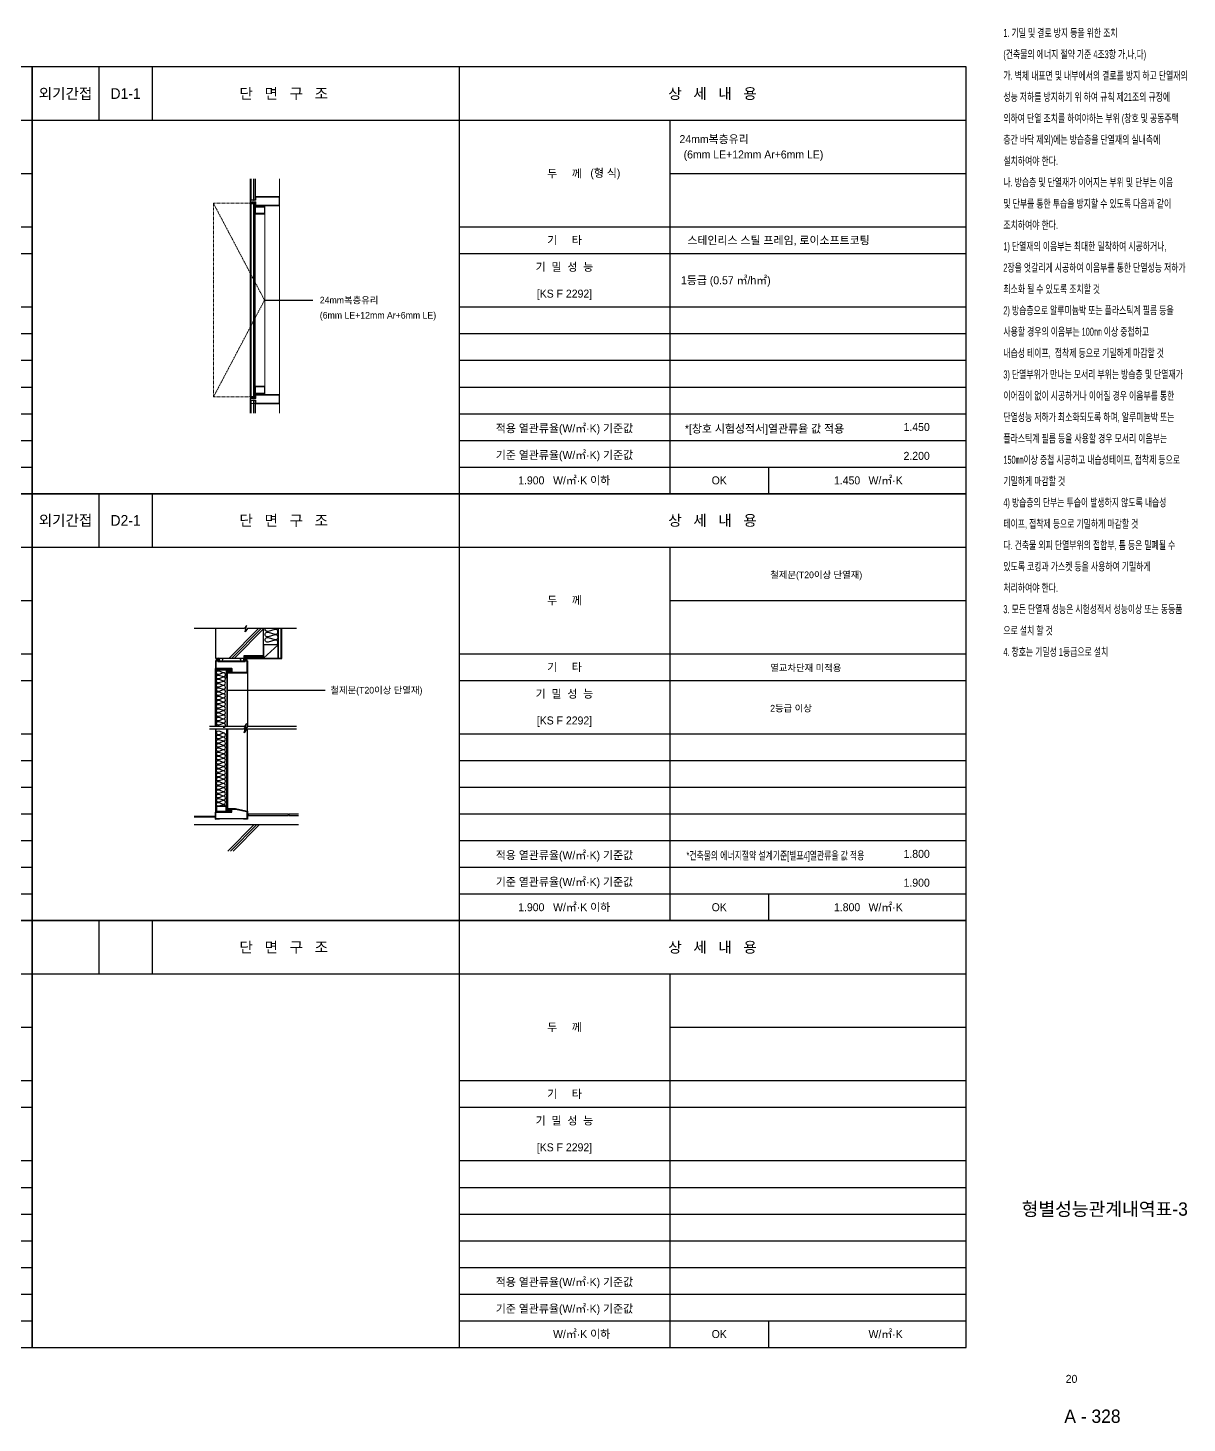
# Model space of a CAD drawing. Header units: millimetres. Extents: x -546192 to -521529, y 7736786 to 7742086.
# Drawn here: x -525873 to -521529, y 7736786 to 7742016 of the extents above; entities that cross this region are included whole.
import ezdxf
from ezdxf.enums import TextEntityAlignment as Align

# ---------------------------------------------------------------- set-up
doc = ezdxf.new("R2010")
doc.units = ezdxf.units.MM
doc.linetypes.add('Dash', pattern=[6.35, 3.175, -3.175])
for name, color, linetype in [('0KD TEXT 1', 3, 'Continuous'), ('0KD2 ELE 1', 7, 'Continuous'), ('0KD2 벽체 1', 2, 'Continuous'), ('4A.TEC FORM-TEXT', 3, 'Continuous'), ('4A.TEC TEXT 2', 3, 'Continuous'), ('A-TEXT', 3, 'Continuous'), ('COL', 2, 'Continuous'), ('door', 4, 'Continuous'), ('FIN6', 6, 'Continuous'), ('FUR', 6, 'Continuous'), ('HAT', 8, 'Continuous'), ('WID', 4, 'Continuous')]:
    doc.layers.add(name, color=color, linetype=linetype)
for name, color, linetype, lineweight in [('A-DETLGEM', 3, 'Continuous', 18), ('A-WIN', 4, 'Continuous', 18), ('A-WIN-1', 4, 'Continuous', 25), ('A-WIN-2', 4, 'Dash', 18), ('A-WIN-EL', 4, 'Continuous', 18)]:
    doc.layers.add(name, color=color, linetype=linetype, lineweight=lineweight)
doc.styles.add('나눔고딕', font='')
doc.styles.add('돋움', font='')
doc.styles.add('돋움_6', font='', dxfattribs={"height": 2.5})
doc.styles.add('돋음체', font='')
doc.styles.get('나눔고딕').set_extended_font_data('Dotum')
doc.styles.get('돋움').set_extended_font_data('Dotum')
doc.styles.get('돋움_6').set_extended_font_data('Dotum')
doc.styles.get('돋음체').set_extended_font_data('Dotum')

# ---------------------------------------------------------------- blocks, each defined once
blk = doc.blocks.new('as98d7r')
at = {"layer": '4A.TEC TEXT 2', "color": 3, "style": '나눔고딕', "width": 0.7}
for s, p in [('1. 기밀 및 결로 방지 등을 위한 조치', (-539017.3, 7750421.3)), ('(건축물의 에너지 절약 기준 4조3항 가,나,다)', (-539017.3, 7750341.3)), ('가. 벽체 내표면 및 내부에서의 결로를 방지 하고 단열재의', (-539017.3, 7750261.3)), ('성능 저하를 방지하기 위 하여 규칙 제21조의 규정에', (-539017.3, 7750181.3)), ('의하여 단열 조치를 하여야하는 부위 (창호 및 공동주택', (-539017.3, 7750101.3)), ('층간 바닥 제외)에는 방습층을 단열재의 실내측에', (-539017.3, 7750021.3)), ('설치하여야 한다.', (-539017.3, 7749941.3)), ('나. 방습층 및 단열재가 이어지는 부위 및 단부는 이음', (-539017.3, 7749861.3)), ('및 단부를 통한 투습을 방지할 수 있도록 다음과 같이', (-539017.3, 7749781.3)), ('조치하여야 한다.', (-539017.3, 7749701.3)), ('1) 단열재의 이음부는 최대한 밀착하여 시공하거나,', (-539017.3, 7749621.3)), ('2장을 엇갈리게 시공하여 이음부를 통한 단열성능 저하가', (-539017.3, 7749541.3)), ('최소화 될 수 있도록 조치할 것', (-539017.3, 7749461.3)), ('2) 방습층으로 알루미늄박 또는 플라스틱계 필름 등을', (-539017.3, 7749381.3)), ('사용할 경우의 이음부는 100㎜ 이상 중첩하고', (-539017.3, 7749301.3)), ('내습성 테이프,  접착제 등으로 기밀하게 마감할 것', (-539017.3, 7749221.3)), ('3) 단열부위가 만나는 모서리 부위는 방습층 및 단열재가', (-539017.3, 7749141.3)), ('이어짐이 없이 시공하거나 이어질 경우 이음부를 통한', (-539017.3, 7749061.3)), ('단열성능 저하가 최소화되도록 하며, 알루미늄박 또는 ', (-539017.3, 7748981.3)), ('플라스틱계 필름 등을 사용할 경우 모서리 이음부는', (-539017.3, 7748901.3)), ('150㎜이상 중첩 시공하고 내습성테이프, 접착제 등으로', (-539017.3, 7748821.3)), ('기밀하게 마감할 것', (-539017.3, 7748741.3)), ('4) 방습층의 단부는 투습이 발생하지 않도록 내습성', (-539017.3, 7748661.3)), ('테이프, 접착제 등으로 기밀하게 마감할 것', (-539017.3, 7748581.3)), ('다. 건축물 외피 단열부위의 접합부, 틈 등은 밀폐될 수', (-539017.3, 7748501.3)), ('있도록 코킹과 가스켓 등을 사용하여 기밀하게', (-539017.3, 7748421.3)), ('처리하여야 한다.', (-539017.3, 7748341.3)), ('3. 모든 단열재 성능은 시험성적서 성능이상 또는 동등품', (-539017.3, 7748261.3)), ('으로 설치 할 것', (-539017.3, 7748181.3)), ('4. 창호는 기밀성 1등급으로 설치', (-539017.3, 7748101.3))]:
    blk.add_text(s, height=30, dxfattribs=at).set_placement(p, align=Align.BOTTOM_LEFT)
blk = doc.blocks.new('A$C257704F4')
at = {"layer": '0KD2 ELE 1'}
for p, q in [((250, 1600), (250, 1400)), ((450, 1600), (450, 1400)), ((1600, 1600), (1600, 0)), ((0, 1400), (3500, 1400)), ((2390, 1400), (2390, 0)), ((2390, 1200), (3500, 1200)), ((1600, 1000), (3500, 1000)), ((1600, 900), (3500, 900)), ((1600, 700), (3500, 700)), ((1600, 600), (3500, 600)), ((1600, 500), (3500, 500)), ((1600, 400), (3500, 400)), ((1600, 300), (3500, 300)), ((1600, 200), (3500, 200)), ((1600, 100), (3500, 100)), ((2760, 100), (2760, 0))]:
    blk.add_line(p, q, dxfattribs=at)
at = {"layer": '0KD2 벽체 1'}
blk.add_lwpolyline([(0, 0), (3500, 0), (3500, 1600), (0, 1600)], close=True, dxfattribs=at)
at = {"layer": '0KD TEXT 1'}
for s, height, style, p in [('단   면   구   조 ', 40, '돋움', (950, 1500)), ('상   세   내   용', 40, '돋움', (2550, 1500)), ('두     께', 30, '돋움', (1995, 1200)), ('기     타', 30, '돋움', (1995, 950)), ('기  밀  성  능', 30, '돋움', (1995, 850)), ('[KS F 2292]', 30, '돋움', (1995, 750)), ('OK', 30, '돋음체', (2575, 50))]:
    blk.add_text(s, height=height, dxfattribs=dict(at, style=style)).set_placement(p, align=Align.MIDDLE_CENTER)
at = {"layer": '0KD TEXT 1', "color": 2}
for s, style, p in [('적용 열관류율(W/㎡·K) 기준값', '돋음체', (1995, 245)), ('W/㎡·K', '돋움', (3198.7, 50))]:
    blk.add_text(s, height=30, dxfattribs=dict(at, style=style)).set_placement(p, align=Align.MIDDLE_CENTER)
at = {"layer": '0KD TEXT 1', "color": 1, "style": '돋음체'}
for s, p in [('기준 열관류율(W/㎡·K) 기준값', (1995, 145)), ('W/㎡·K 이하', (2059.4, 50))]:
    blk.add_text(s, height=30, dxfattribs=at).set_placement(p, align=Align.MIDDLE_CENTER)
blk = doc.blocks.new('*X33')
at = {"color": 0}
for p, q in [((401.3, 931.6), (405.7, 936.1)), ((408, 924.9), (401.3, 931.6)), ((401.6, 928.4), (409.4, 936.2)), ((405.5, 930.9), (402.4, 934)), ((403.1, 926.3), (402.5, 926.8)), ((403, 926.3), (406.1, 929.3)), ((407.9, 932), (404.3, 935.6)), ((405.3, 925.1), (409.3, 929)), ((411.5, 932), (407.3, 936.2)), ((411.5, 924.9), (407.4, 929)), ((408.7, 924.9), (412.8, 929)), ((408.8, 932), (412.9, 936.2)), ((418.2, 928.9), (410.9, 936.2)), ((415.1, 924.9), (410.9, 929)), ((412.3, 932), (416.4, 936.2)), ((412.3, 924.9), (418.2, 930.8)), ((417.8, 925.7), (414.1, 929.4)), ((418.2, 932.4), (414.4, 936.2)), ((414.6, 930.8), (418.2, 934.4)), ((415.8, 924.9), (418.2, 927.3))]:
    blk.add_line(p, q, dxfattribs=at)
blk = doc.blocks.new('커튼월유리패널 - 커튼월유리패널-4161004-A-241-1단열성능상세도_G3_-케이스먼트창호')
at = {"layer": 'A-WIN-1'}
for p, q in [((-11652.2, 24742.5), (-11658.2, 24742.5)), ((-11658.2, 24742.5), (-11658.2, 24654.9)), ((-11652.2, 24654.9), (-11652.2, 24742.5)), ((-11630.2, 24742.5), (-11636.2, 24742.5)), ((-11636.2, 24742.5), (-11636.2, 24654.9)), ((-11630.2, 24654.9), (-11630.2, 24742.5))]:
    blk.add_line(p, q, dxfattribs=at)
blk = doc.blocks.new('KMH_PROJECT_HIDDEN - CP_로이복층프로젝트_28 R-3650963-A-241-1단열성능상세도_G3_-케이스먼트창호')
at = {"layer": 'A-WIN'}
for p, q in [((-11624.2, 26012.5), (-11624.2, 24837.5)), ((-11558.2, 24837.5), (-11558.2, 26012.5))]:
    blk.add_line(p, q, dxfattribs=at)
at = {"layer": 'A-WIN-1'}
for p, q in [((-11622.2, 26085), (-11658.2, 26085)), ((-11658.2, 26085), (-11658.2, 26083)), ((-11658.2, 26083), (-11624.2, 26083)), ((-11652.2, 26083), (-11658.2, 26083)), ((-11658.2, 26083), (-11658.2, 24767)), ((-11652.2, 24767), (-11652.2, 26083)), ((-11630.2, 26083), (-11636.2, 26083)), ((-11636.2, 26083), (-11636.2, 24767)), ((-11630.2, 24767), (-11630.2, 26083)), ((-11624.2, 26083), (-11624.2, 26012.5)), ((-11622.2, 26062.5), (-11622.2, 26085)), ((-11558.2, 26062.5), (-11622.2, 26062.5)), ((-11622.2, 26060.5), (-11560.2, 26060.5)), ((-11622.2, 26014.5), (-11622.2, 26060.5)), ((-11560.2, 26060.5), (-11560.2, 26014.5)), ((-11558.2, 26012.5), (-11558.2, 26062.5)), ((-11624.2, 26012.5), (-11558.2, 26012.5)), ((-11560.2, 26014.5), (-11622.2, 26014.5)), ((-11558.2, 24837.5), (-11624.2, 24837.5)), ((-11624.2, 24837.5), (-11624.2, 24767)), ((-11622.2, 24789.5), (-11622.2, 24835.5)), ((-11622.2, 24835.5), (-11560.2, 24835.5)), ((-11560.2, 24835.5), (-11560.2, 24789.5)), ((-11558.2, 24787.5), (-11558.2, 24837.5)), ((-11624.2, 24767), (-11658.2, 24767)), ((-11658.2, 24767), (-11658.2, 24765)), ((-11658.2, 24767), (-11652.2, 24767)), ((-11658.2, 24765), (-11622.2, 24765)), ((-11636.2, 24767), (-11630.2, 24767)), ((-11560.2, 24789.5), (-11622.2, 24789.5)), ((-11622.2, 24765), (-11622.2, 24787.5)), ((-11622.2, 24787.5), (-11558.2, 24787.5))]:
    blk.add_line(p, q, dxfattribs=at)
at = {"layer": 'A-WIN-2'}
for p, q in [((-11908.2, 26085), (-11560.2, 25425)), ((-11908.2, 24765), (-11908.2, 26085)), ((-11658.2, 26085), (-11908.2, 26085)), ((-11560.2, 25425), (-11908.2, 24765)), ((-11658.2, 24765), (-11908.2, 24765))]:
    blk.add_line(p, q, dxfattribs=at)
blk = doc.blocks.new('직사각형 멀리언 - 히든바 60X200 _유리 28mm_-2700639-A-241-1단열성능상세도_G3_-케이스먼트창호')
at = {"layer": 'A-DETLGEM'}
for p, q in [((-11656.2, 24755.5), (-11620.2, 24755.5)), ((-11656.2, 24744.5), (-11656.2, 24755.5)), ((-11620.2, 24744.5), (-11656.2, 24744.5)), ((-11620.2, 24778), (-11460.2, 24778)), ((-11620.2, 24755.5), (-11620.2, 24778)), ((-11620.2, 24722), (-11620.2, 24744.5)), ((-11460.2, 24778), (-11460.2, 24722)), ((-11460.2, 24722), (-11620.2, 24722))]:
    blk.add_line(p, q, dxfattribs=at)
blk = doc.blocks.new('직사각형 멀리언 - 히든바 60X200 _유리28mm_-3296357-A-241-1단열성능상세도_G3_-케이스먼트창호')
at = {"layer": 'A-WIN-1'}
for p, q in [((-11622.2, 24757.5), (-11658.2, 24757.5)), ((-11658.2, 24757.5), (-11658.2, 24742.5)), ((-11658.2, 24742.5), (-11622.2, 24742.5)), ((-11458.2, 24780), (-11622.2, 24780)), ((-11622.2, 24780), (-11622.2, 24757.5)), ((-11622.2, 24742.5), (-11622.2, 24720)), ((-11458.2, 24720), (-11458.2, 24780)), ((-11622.2, 24720), (-11458.2, 24720))]:
    blk.add_line(p, q, dxfattribs=at)
blk = doc.blocks.new('직사각형 멀리언 - 히든바 60X200 _유리28mm_-1899797-A-241-1단열성능상세도_G3_-케이스먼트창호')
at = {"layer": 'A-WIN-EL'}
for p, q in [((-11652.2, 24720), (-11636.2, 24720)), ((-11630.2, 24720), (-11622.2, 24720)), ((-11622.2, 24654.9), (-11622.2, 24720)), ((-11458.2, 24720), (-11458.2, 24654.9))]:
    blk.add_line(p, q, dxfattribs=at)
blk = doc.blocks.new('직사각형 멀리언 - 히든바 60X200 _유리28mm_-3650960-A-241-1단열성능상세도_G3_-케이스먼트창호')
at = {"layer": 'A-WIN-EL'}
for p, q in [((-11658.2, 26092.5), (-11658.2, 26085)), ((-11458.2, 26070), (-11458.2, 24780))]:
    blk.add_line(p, q, dxfattribs=at)
blk = doc.blocks.new('커튼월유리패널 - 커튼월유리패널-4161020-A-241-1단열성능상세도_G3_-케이스먼트창호')
at = {"layer": 'A-WIN-1'}
for p, q in [((-11658.2, 26250.8), (-11658.2, 26107.5)), ((-11652.2, 26107.5), (-11652.2, 26250.8)), ((-11636.2, 26250.8), (-11636.2, 26107.5)), ((-11630.2, 26107.5), (-11630.2, 26250.8)), ((-11658.2, 26107.5), (-11652.2, 26107.5)), ((-11636.2, 26107.5), (-11630.2, 26107.5))]:
    blk.add_line(p, q, dxfattribs=at)
blk = doc.blocks.new('직사각형 멀리언 - 히든바 60X200 _유리28mm_-3477493-A-241-1단열성능상세도_G3_-케이스먼트창호')
at = {"layer": 'A-WIN-1'}
for p, q in [((-11622.2, 26107.5), (-11658.2, 26107.5)), ((-11658.2, 26107.5), (-11658.2, 26092.5)), ((-11658.2, 26092.5), (-11622.2, 26092.5)), ((-11458.2, 26130), (-11622.2, 26130)), ((-11622.2, 26130), (-11622.2, 26107.5)), ((-11622.2, 26092.5), (-11622.2, 26070)), ((-11622.2, 26070), (-11458.2, 26070)), ((-11458.2, 26070), (-11458.2, 26130))]:
    blk.add_line(p, q, dxfattribs=at)
blk = doc.blocks.new('직사각형 멀리언 - 히든바 60X200 _유리28mm_-3650961-A-241-1단열성능상세도_G3_-케이스먼트창호')
at = {"layer": 'A-WIN-EL'}
for p, q in [((-11622.2, 26130), (-11622.2, 26250.8)), ((-11458.2, 26250.8), (-11458.2, 26130))]:
    blk.add_line(p, q, dxfattribs=at)

msp = doc.modelspace()

# ---------------------------------------------------------------- hatches: boundary and pattern name
at = {"layer": 'FIN6'}
h = msp.add_hatch(dxfattribs=at)
h.set_pattern_fill('ANSI37', color=256, scale=19.944578, style=0)
h.set_pattern_definition([(45, (-764794.0487, 7708334.22), (-1.762868304, 1.762868304), []), (135, (-764794.0487, 7708334.22), (-1.762868304, -1.762868304), [])])
h.paths.add_polyline_path([(-525112.1, 7739077.3), (-525121.4, 7739077.2, -1.308119), (-525122.1, 7739085.5), (-525111.9, 7739085.5, -0.371454), (-525110.2, 7739083.4), (-525110.2, 7739079.3, -0.397472)])
h.paths.add_polyline_path([(-525115.2, 7739079.9), (-525121.4, 7739079.9, -1.001407), (-525121.4, 7739082.9), (-525115.2, 7739082.9, -0.978588)], flags=16)

# ---------------------------------------------------------------- linework, layer by layer
for points in [[(-524866.7, 7739764.4), (-525050.1, 7739764.4), (-525059.6, 7739751.4), (-525053.5, 7739775.9), (-525062, 7739764.4), (-525250.8, 7739764.4)], [(-524866.7, 7739396.9), (-525050.1, 7739396.9), (-525059.6, 7739383.9), (-525053.5, 7739408.5), (-525062, 7739396.9), (-525193, 7739396.9)], [(-524866.7, 7739386.9), (-525053.8, 7739386.9), (-525063.3, 7739373.9), (-525057.2, 7739398.5), (-525065.7, 7739386.9), (-525193, 7739386.9)]]:
    msp.add_lwpolyline(points)
at = {"layer": 'A-TEXT', "color": 250}
for p, q in [((-524989.7, 7740995.3), (-524805.3, 7740995.3)), ((-525128.4, 7739533.2), (-524759.6, 7739533.2))]:
    msp.add_line(p, q, dxfattribs=at)
at = {"layer": 'COL'}
msp.add_line((-525250.8, 7739029.4), (-524858.8, 7739029.4), dxfattribs=at)
msp.add_lwpolyline([(-525170.4, 7739764.4), (-525170.4, 7739653.7), (-525062.7, 7739653.7), (-525062.7, 7739663.7), (-524990.9, 7739663.7), (-524990.9, 7739764.4)], dxfattribs=at)
at = {"layer": 'door'}
for p, q in [((-525050.7, 7739599.9), (-525050.7, 7739396.9)), ((-525050.7, 7739079.2), (-525050.7, 7739386.9))]:
    msp.add_line(p, q, dxfattribs=at)
at = {"layer": 'FIN6'}
for p, q in [((-525062.7, 7739653.7), (-524972.9, 7739653.7)), ((-525250.8, 7739060.9), (-525170.2, 7739060.9)), ((-525250.8, 7739059.5), (-525170.2, 7739059.5)), ((-525250.8, 7739057.9), (-525170.2, 7739057.9)), ((-525047.6, 7739066.7), (-525050.7, 7739066.7)), ((-525047.6, 7739069.2), (-525047.6, 7739063.8)), ((-525047.6, 7739069.2), (-524898, 7739069.2)), ((-525047.6, 7739063.8), (-524898, 7739063.8)), ((-524898, 7739069.2), (-524898, 7739063.8)), ((-524894.9, 7739066.7), (-524898, 7739066.7)), ((-524894.9, 7739069.2), (-524894.9, 7739063.8)), ((-524894.9, 7739069.2), (-524858.9, 7739069.2)), ((-524894.9, 7739063.8), (-524858.9, 7739063.8))]:
    msp.add_line(p, q, dxfattribs=at)
for points in [[(-525052.9, 7739651.7), (-524922.1, 7739651.7), (-524922.1, 7739764.4)], [(-524936, 7739764.4), (-524936, 7739653.7), (-524924.1, 7739653.7), (-524924.1, 7739764.4)]]:
    msp.add_lwpolyline(points, dxfattribs=at)
for points in [[(-525121.4, 7739613.8, 0.961441), (-525122.1, 7739602.6), (-525111.9, 7739602.6, 0.371454), (-525110.2, 7739604.6), (-525110.2, 7739611.7, 0.397472), (-525112.1, 7739613.8)], [(-525121.4, 7739609.7), (-525115.2, 7739609.7, -0.978588), (-525115.2, 7739606.7), (-525121.4, 7739606.7, -0.998595)], [(-525121.4, 7739077.2, -1.308119), (-525122.1, 7739085.5), (-525111.9, 7739085.5, -0.371454), (-525110.2, 7739083.4), (-525110.2, 7739079.3, -0.397472), (-525112.1, 7739077.3)], [(-525121.4, 7739079.9), (-525115.2, 7739079.9, 0.978588), (-525115.2, 7739082.9), (-525121.4, 7739082.9, 0.998595)]]:
    msp.add_lwpolyline(points, format="xyb", close=True, dxfattribs=at)
for centre in [(-525150, 7739647.9), (-525070.4, 7739647.9)]:
    msp.add_circle(centre, 5.78, dxfattribs=at)
for centre, start, end in [((-525172.8, 7739648.4), 310.7923, 59.3026), ((-525047.7, 7739648.4), 120.6974, 229.2077)]:
    msp.add_arc(centre, 6.17, start, end, dxfattribs=at)
at = {"layer": 'FUR', "color": 1}
for p, q in [((-525119.5, 7739653.7), (-525008.9, 7739764.4)), ((-525109.5, 7739653.7), (-524998.8, 7739764.4)), ((-525099.5, 7739653.7), (-524988.8, 7739764.4)), ((-525124.7, 7738929.6), (-525025, 7739029.4)), ((-525114.7, 7738929.6), (-525015, 7739029.4)), ((-525104.7, 7738929.6), (-525005, 7739029.4))]:
    msp.add_line(p, q, dxfattribs=at)
at = {"layer": 'HAT'}
for p, q in [((-524990.9, 7739653.7), (-524936, 7739703.6)), ((-525167.5, 7739651.7), (-525165.5, 7739653.7)), ((-525166.1, 7739643.8), (-525167.5, 7739645.2)), ((-525166.7, 7739647.2), (-525160.2, 7739653.7)), ((-525160.8, 7739643.8), (-525166.7, 7739649.7)), ((-525155.5, 7739643.8), (-525165.5, 7739653.7)), ((-525164.9, 7739643.8), (-525154.9, 7739653.7)), ((-525155.7, 7739649.2), (-525160.2, 7739653.7)), ((-525159.6, 7739643.8), (-525155.8, 7739647.5)), ((-525153.6, 7739652.4), (-525154.9, 7739653.7)), ((-525066.8, 7739652.4), (-525065.6, 7739653.7)), ((-525065.7, 7739643.3), (-525066.3, 7739643.9)), ((-525055.6, 7739643.8), (-525065.6, 7739653.7)), ((-525064.9, 7739643.8), (-525055, 7739653.7)), ((-525064.8, 7739649.2), (-525060.3, 7739653.7)), ((-525060.9, 7739643.8), (-525064.7, 7739647.5)), ((-525053.7, 7739647.2), (-525060.3, 7739653.7)), ((-525059.7, 7739643.8), (-525053.7, 7739649.7)), ((-525052.9, 7739651.7), (-525055, 7739653.7)), ((-525054.4, 7739643.8), (-525052.9, 7739645.2))]:
    msp.add_line(p, q, dxfattribs=at)
for points in [[(-524947.8, 7739743.2, 1.344031), (-524947.8, 7739760.6), (-524972.7, 7739753.2, -0.591181), (-524984.1, 7739764.4, -0.591181)], [(-524947.8, 7739723.2, 1.344031), (-524947.8, 7739740.7), (-524972.7, 7739733.2, -1.344031), (-524972.7, 7739750.7), (-524947.8, 7739743.2)], [(-524941.7, 7739703.6, 0.95282), (-524947.8, 7739720.7), (-524972.7, 7739713.3, -1.344031), (-524972.7, 7739730.7), (-524947.8, 7739723.2)], [(-525062.7, 7739656.2, 1.344031), (-525059.2, 7739656.2), (-525060.7, 7739661.2, -1.344031), (-525057.2, 7739661.2), (-525058.7, 7739656.2)], [(-525058.7, 7739656.2, 1.344031), (-525055.2, 7739656.2), (-525056.7, 7739661.2, -1.344031), (-525053.2, 7739661.2), (-525054.7, 7739656.2)], [(-525054.7, 7739656.2, 1.344031), (-525051.2, 7739656.2), (-525052.7, 7739661.2, -1.344031), (-525049.2, 7739661.2), (-525050.7, 7739656.2)], [(-525050.7, 7739656.2, 1.344031), (-525047.2, 7739656.2), (-525048.7, 7739661.2, -1.344031), (-525045.2, 7739661.2), (-525046.7, 7739656.2)], [(-525046.7, 7739656.2, 1.344031), (-525043.3, 7739656.2), (-525044.7, 7739661.2, -1.344031), (-525041.3, 7739661.2), (-525042.8, 7739656.2)], [(-525042.8, 7739656.2, 1.344031), (-525039.3, 7739656.2), (-525040.8, 7739661.2, -1.344031), (-525037.3, 7739661.2), (-525038.8, 7739656.2)], [(-525038.8, 7739656.2, 1.344031), (-525035.3, 7739656.2), (-525036.8, 7739661.2, -1.344031), (-525033.3, 7739661.2), (-525034.8, 7739656.2)], [(-525034.8, 7739656.2, 1.344031), (-525031.3, 7739656.2), (-525032.8, 7739661.2, -1.344031), (-525029.3, 7739661.2), (-525030.8, 7739656.2)], [(-525030.8, 7739656.2, 1.344031), (-525027.3, 7739656.2), (-525028.8, 7739661.2, -1.344031), (-525025.3, 7739661.2), (-525026.8, 7739656.2)], [(-525026.8, 7739656.2, 1.344031), (-525023.3, 7739656.2), (-525024.8, 7739661.2, -1.344031), (-525021.3, 7739661.2), (-525022.8, 7739656.2)], [(-525022.8, 7739656.2, 1.344031), (-525019.3, 7739656.2), (-525020.8, 7739661.2, -1.344031), (-525017.3, 7739661.2), (-525018.8, 7739656.2)], [(-525018.8, 7739656.2, 1.344031), (-525015.3, 7739656.2), (-525016.8, 7739661.2, -1.344031), (-525013.3, 7739661.2), (-525014.8, 7739656.2)], [(-525014.8, 7739656.2, 1.344031), (-525011.3, 7739656.2), (-525012.8, 7739661.2, -1.344031), (-525009.3, 7739661.2), (-525010.8, 7739656.2)], [(-525010.8, 7739656.2, 1.344031), (-525007.4, 7739656.2), (-525008.8, 7739661.2, -1.344031), (-525005.4, 7739661.2), (-525006.9, 7739656.2)], [(-525006.9, 7739656.2, 1.344031), (-525003.4, 7739656.2), (-525004.9, 7739661.2, -1.344031), (-525001.4, 7739661.2), (-525002.9, 7739656.2)], [(-525002.9, 7739656.2, 1.344031), (-524999.4, 7739656.2), (-525000.9, 7739661.2, -1.344031), (-524997.4, 7739661.2), (-524998.9, 7739656.2)], [(-524998.9, 7739656.2, 1.344031), (-524995.4, 7739656.2), (-524996.9, 7739661.2, -1.344031), (-524993.4, 7739661.2), (-524994.9, 7739656.2)], [(-524994.9, 7739656.2, 1.344031), (-524991.4, 7739656.2), (-524992.9, 7739661.2, -0.546145), (-524990.9, 7739663.5, -0.546145)]]:
    msp.add_lwpolyline(points, format="xyb", dxfattribs=at)
at = {"layer": 'WID'}
for p, q in [((-525170.2, 7739642.8), (-525170.2, 7739614.8)), ((-525155.3, 7739643.8), (-525169.2, 7739643.8)), ((-525168.6, 7739641.7), (-525168.6, 7739615.9)), ((-525052.8, 7739642.2), (-525168.1, 7739642.2)), ((-525155.3, 7739642.2), (-525155.3, 7739643.8)), ((-525154.8, 7739643.3), (-525154.1, 7739643.9)), ((-525065.7, 7739642.2), (-525065.7, 7739643.8)), ((-525065.7, 7739643.8), (-525051.7, 7739643.8)), ((-525052.3, 7739641.7), (-525052.3, 7739601)), ((-525050.7, 7739642.8), (-525050.7, 7739599.9)), ((-525170.2, 7739396.9), (-525170.2, 7739614.8)), ((-525169.2, 7739613.8), (-525110.7, 7739613.8)), ((-525168.1, 7739615.4), (-525109.6, 7739615.4)), ((-525168, 7739580.9), (-525166.5, 7739580.9)), ((-525167, 7739610.8), (-525129.4, 7739610.8)), ((-525166.5, 7739580.9), (-525166.5, 7739608.8)), ((-525166, 7739609.3), (-525130.3, 7739609.3)), ((-525129.9, 7739608.8), (-525129.9, 7739580.9)), ((-525129.9, 7739580.9), (-525128.4, 7739580.9)), ((-525128.4, 7739610.8), (-525128.4, 7739396.9)), ((-525127.2, 7739610.8), (-525128.4, 7739610.8)), ((-525127.2, 7739396.9), (-525127.2, 7739610.8)), ((-525125.2, 7739396.9), (-525125.2, 7739600.7)), ((-525110.7, 7739602.6), (-525123.3, 7739602.6)), ((-525109.6, 7739601), (-525123.3, 7739601)), ((-525123.3, 7739600.5), (-525052.8, 7739600.5)), ((-525123.3, 7739598.9), (-525051.7, 7739598.9)), ((-525110.2, 7739613.3), (-525110.2, 7739603.1)), ((-525108.6, 7739614.4), (-525108.6, 7739602)), ((-525170.2, 7739386.9), (-525170.2, 7739076.2)), ((-525169.2, 7739079.2), (-525169.2, 7739386.9)), ((-525127.2, 7739386.9), (-525127.2, 7739079.2)), ((-525125.2, 7739386.9), (-525125.2, 7739087.6)), ((-525170.2, 7739050.3), (-525170.2, 7739076.2)), ((-525166.4, 7739079.2), (-525169.2, 7739079.2)), ((-525169.2, 7739077.2), (-525110.7, 7739077.2)), ((-525168.6, 7739051.4), (-525168.6, 7739075.1)), ((-525168.1, 7739075.6), (-525109.6, 7739075.6)), ((-525166.4, 7739097.1), (-525166.4, 7739079.2)), ((-525166.4, 7739079.2), (-525130, 7739079.2)), ((-525165.9, 7739099.6), (-525130.5, 7739099.6)), ((-525130.5, 7739097.6), (-525165.9, 7739097.6)), ((-525130, 7739079.2), (-525130, 7739097.1)), ((-525127.2, 7739079.2), (-525130, 7739079.2)), ((-525123.3, 7739089.2), (-525095.4, 7739089.2)), ((-525123.3, 7739087.6), (-525095.6, 7739087.6)), ((-525109.6, 7739087.1), (-525123.3, 7739087.1)), ((-525110.7, 7739085.5), (-525123.3, 7739085.5)), ((-525110.2, 7739077.7), (-525110.2, 7739085)), ((-525108.6, 7739076.6), (-525108.6, 7739086.1)), ((-525095.6, 7739087.6), (-525052.3, 7739077.9)), ((-525095.4, 7739089.2), (-525050.7, 7739079.2)), ((-525052.3, 7739077.9), (-525052.3, 7739051.4)), ((-525155.3, 7739049.3), (-525169.2, 7739049.3)), ((-525052.8, 7739050.9), (-525168.1, 7739050.9)), ((-525155.3, 7739050.9), (-525155.3, 7739049.3))]:
    msp.add_line(p, q, dxfattribs=at)
msp.add_lwpolyline([(-524936, 7739703.6), (-524990.9, 7739703.6), (-524990.9, 7739653.7), (-524936, 7739653.7)], close=True, dxfattribs=at)
for points in [[(-525161.4, 7739642.2), (-525161.4, 7739640.7), (-525059.5, 7739640.7), (-525059.5, 7739642.2)], [(-525169.2, 7739396.9), (-525169.2, 7739610.8), (-525168, 7739610.8), (-525168, 7739396.9)], [(-525168, 7739079.2), (-525168, 7739386.9)], [(-525128.4, 7739079.2), (-525128.4, 7739386.9)]]:
    msp.add_lwpolyline(points, dxfattribs=at)
for points in [[(-525142, 7739584.1, 1.344031), (-525142, 7739597.9), (-525157.8, 7739591.9, -1.344031), (-525157.8, 7739605.7), (-525142, 7739599.8)], [(-525142, 7739568.3, 1.344031), (-525142, 7739582.1), (-525157.8, 7739576.2, -1.344031), (-525157.8, 7739590), (-525142, 7739584.1)], [(-525142, 7739552.5, 1.344031), (-525142, 7739566.3), (-525157.8, 7739560.4, -1.344031), (-525157.8, 7739574.2), (-525142, 7739568.3)], [(-525142, 7739536.7, 1.344031), (-525142, 7739550.5), (-525157.8, 7739544.6, -1.344031), (-525157.8, 7739558.4), (-525142, 7739552.5)], [(-525142, 7739520.9, 1.344031), (-525142, 7739534.7), (-525157.8, 7739528.8, -1.344031), (-525157.8, 7739542.6), (-525142, 7739536.7)], [(-525142, 7739505.2, 1.344031), (-525142, 7739519), (-525157.8, 7739513.1, -1.344031), (-525157.8, 7739526.9), (-525142, 7739520.9)], [(-525142, 7739489.4, 1.344031), (-525142, 7739503.2), (-525157.8, 7739497.3, -1.344031), (-525157.8, 7739511.1), (-525142, 7739505.2)], [(-525142, 7739473.6, 1.344031), (-525142, 7739487.4), (-525157.8, 7739481.5, -1.344031), (-525157.8, 7739495.3), (-525142, 7739489.4)], [(-525142, 7739457.8, 1.344031), (-525142, 7739471.6), (-525157.8, 7739465.7, -1.344031), (-525157.8, 7739479.5), (-525142, 7739473.6)], [(-525142, 7739442, 1.344031), (-525142, 7739455.9), (-525157.8, 7739449.9, -1.344031), (-525157.8, 7739463.7), (-525142, 7739457.8)], [(-525142, 7739426.3, 1.344031), (-525142, 7739440.1), (-525157.8, 7739434.2, -1.344031), (-525157.8, 7739448), (-525142, 7739442)], [(-525142, 7739410.5, 1.344031), (-525142, 7739424.3), (-525157.8, 7739418.4, -1.344031), (-525157.8, 7739432.2), (-525142, 7739426.3)], [(-525142, 7739394.7, 1.344031), (-525142, 7739408.5), (-525157.8, 7739402.6, -1.344031), (-525157.8, 7739416.4), (-525142, 7739410.5)], [(-525142, 7739358.6, 1.344031), (-525142, 7739372.4), (-525157.8, 7739366.5, -1.344031), (-525157.8, 7739380.3), (-525142, 7739374.3)], [(-525142, 7739342.8, 1.344031), (-525142, 7739356.6), (-525157.8, 7739350.7, -1.344031), (-525157.8, 7739364.5), (-525142, 7739358.6)], [(-525142, 7739327, 1.344031), (-525142, 7739340.8), (-525157.8, 7739334.9, -1.344031), (-525157.8, 7739348.7), (-525142, 7739342.8)], [(-525142, 7739311.2, 1.344031), (-525142, 7739325), (-525157.8, 7739319.1, -1.344031), (-525157.8, 7739332.9), (-525142, 7739327)], [(-525142, 7739311.2, 1.344031), (-525142, 7739325), (-525157.8, 7739319.1, -1.344031), (-525157.8, 7739332.9), (-525142, 7739327)], [(-525142, 7739295.5, 1.344031), (-525142, 7739309.3), (-525157.8, 7739303.3, -1.344031), (-525157.8, 7739317.1), (-525142, 7739311.2)], [(-525142, 7739295.5, 1.344031), (-525142, 7739309.3), (-525157.8, 7739303.3, -1.344031), (-525157.8, 7739317.1), (-525142, 7739311.2)], [(-525142, 7739279.7, 1.344031), (-525142, 7739293.5), (-525157.8, 7739287.6, -1.344031), (-525157.8, 7739301.4), (-525142, 7739295.5)], [(-525142, 7739263.9, 1.344031), (-525142, 7739277.7), (-525157.8, 7739271.8, -1.344031), (-525157.8, 7739285.6), (-525142, 7739279.7)], [(-525142, 7739248.1, 1.344031), (-525142, 7739261.9), (-525157.8, 7739256, -1.344031), (-525157.8, 7739269.8), (-525142, 7739263.9)], [(-525142, 7739232.3, 1.344031), (-525142, 7739246.1), (-525157.8, 7739240.2, -1.344031), (-525157.8, 7739254), (-525142, 7739248.1)], [(-525142, 7739216.6, 1.344031), (-525142, 7739230.4), (-525157.8, 7739224.5, -1.344031), (-525157.8, 7739238.3), (-525142, 7739232.3)], [(-525142, 7739200.8, 1.344031), (-525142, 7739214.6), (-525157.8, 7739208.7, -1.344031), (-525157.8, 7739222.5), (-525142, 7739216.6)], [(-525142, 7739185, 1.344031), (-525142, 7739198.8), (-525157.8, 7739192.9, -1.344031), (-525157.8, 7739206.7), (-525142, 7739200.8)], [(-525142, 7739169.2, 1.344031), (-525142, 7739183), (-525157.8, 7739177.1, -1.344031), (-525157.8, 7739190.9), (-525142, 7739185)], [(-525142, 7739153.4, 1.344031), (-525142, 7739167.3), (-525157.8, 7739161.3, -1.344031), (-525157.8, 7739175.1), (-525142, 7739169.2)], [(-525142, 7739137.7, 1.344031), (-525142, 7739151.5), (-525157.8, 7739145.6, -1.344031), (-525157.8, 7739159.4), (-525142, 7739153.4)], [(-525142, 7739121.9, 1.344031), (-525142, 7739135.7), (-525157.8, 7739129.8, -1.344031), (-525157.8, 7739143.6), (-525142, 7739137.7)], [(-525142, 7739106.1, 1.344031), (-525142, 7739119.9), (-525157.8, 7739114, -1.344031), (-525157.8, 7739127.8), (-525142, 7739121.9)], [(-525164.4, 7739099.6, -0.819307), (-525157.8, 7739112), (-525142, 7739106.1)], [(-525133.1, 7739099.6, 0.403663), (-525142, 7739104.1), (-525154.2, 7739099.6)], [(-525050.7, 7739079.2), (-525050.7, 7739050.3, -0.414214), (-525051.7, 7739049.3), (-525065.7, 7739049.3), (-525065.7, 7739050.9)]]:
    msp.add_lwpolyline(points, format="xyb", dxfattribs=at)
for centre, radius, start, end in [((-525169.2, 7739642.8), 0.997, 90, 180), ((-525168.1, 7739641.7), 0.499, 90, 180), ((-525052.8, 7739641.7), 0.499, 0, 90), ((-525051.7, 7739642.8), 0.997, 0, 90), ((-525169.2, 7739614.8), 0.997, 180, 270), ((-525168.1, 7739615.9), 0.499, 180, 270), ((-525167, 7739609.8), 0.997, 90, 180), ((-525166, 7739608.8), 0.499, 90, 180), ((-525130.4, 7739608.8), 0.499, 0, 90), ((-525129.4, 7739609.8), 0.997, 0, 90), ((-525123.3, 7739600.7), 1.84, 90, 270), ((-525123.3, 7739600.7), 0.249, 90, 270), ((-525110.7, 7739613.3), 0.499, 0, 90), ((-525110.7, 7739603.1), 0.499, 270, 0), ((-525109.6, 7739614.4), 0.997, 0, 90), ((-525109.6, 7739602), 0.997, 270, 0), ((-525052.8, 7739601), 0.499, 270, 0), ((-525051.7, 7739599.9), 0.997, 270, 0), ((-525169.2, 7739076.2), 0.997, 90, 180), ((-525168.1, 7739075.1), 0.499, 90, 180), ((-525165.9, 7739097.1), 2.49, 90, 147.1401), ((-525165.9, 7739097.1), 0.499, 90, 180), ((-525130.5, 7739097.1), 2.49, 32.8599, 90), ((-525130.5, 7739097.1), 0.499, 0, 90), ((-525123.3, 7739087.3), 1.84, 90, 270), ((-525123.3, 7739087.3), 0.249, 90, 270), ((-525110.7, 7739085), 0.499, 0, 90), ((-525110.7, 7739077.7), 0.499, 270, 0), ((-525109.6, 7739086.1), 0.997, 0, 90), ((-525109.6, 7739076.6), 0.997, 270, 0), ((-525169.2, 7739050.3), 0.997, 180, 270), ((-525168.1, 7739051.4), 0.499, 180, 270), ((-525052.8, 7739051.4), 0.499, 270, 0)]:
    msp.add_arc(centre, radius, start, end, dxfattribs=at)

# ---------------------------------------------------------------- block references
for name, p in [('as98d7r', (16800, -8448.4)), ('as98d7r', (16800, -8448.4)), ('A$C257704F4', (-529357.3, 7740269.7)), ('A$C257704F4', (-525857.3, 7740269.7)), ('A$C257704F4', (-529357.3, 7738669.7)), ('A$C257704F4', (-525857.3, 7738669.7)), ('A$C257704F4', (-529357.3, 7737069.7)), ('A$C257704F4', (-525857.3, 7737069.7))]:
    msp.add_blockref(name, p)
at = {"layer": 'A-WIN', "xscale": 0.55, "yscale": 0.55, "zscale": 0.55}
for name in ['커튼월유리패널 - 커튼월유리패널-4161020-A-241-1단열성능상세도_G3_-케이스먼트창호', 'KMH_PROJECT_HIDDEN - CP_로이복층프로젝트_28 R-3650963-A-241-1단열성능상세도_G3_-케이스먼트창호', '커튼월유리패널 - 커튼월유리패널-4161004-A-241-1단열성능상세도_G3_-케이스먼트창호']:
    msp.add_blockref(name, (-518628.5, 7727011.5), dxfattribs=at)
at = {"layer": 'A-WIN-EL', "xscale": 0.55, "yscale": 0.55, "zscale": 0.55}
for name, p in [('직사각형 멀리언 - 히든바 60X200 _유리28mm_-3650961-A-241-1단열성능상세도_G3_-케이스먼트창호', (-518628.5, 7727011.5)), ('직사각형 멀리언 - 히든바 60X200 _유리28mm_-3477493-A-241-1단열성능상세도_G3_-케이스먼트창호', (-518628.5, 7727011.5)), ('직사각형 멀리언 - 히든바 60X200 _유리28mm_-3650960-A-241-1단열성능상세도_G3_-케이스먼트창호', (-518628.5, 7727011.5)), ('직사각형 멀리언 - 히든바 60X200 _유리 28mm_-2700639-A-241-1단열성능상세도_G3_-케이스먼트창호', (-518628.5, 7727754)), ('직사각형 멀리언 - 히든바 60X200 _유리28mm_-3296357-A-241-1단열성능상세도_G3_-케이스먼트창호', (-518628.5, 7727011.5)), ('직사각형 멀리언 - 히든바 60X200 _유리 28mm_-2700639-A-241-1단열성능상세도_G3_-케이스먼트창호', (-518628.5, 7727011.5)), ('직사각형 멀리언 - 히든바 60X200 _유리28mm_-1899797-A-241-1단열성능상세도_G3_-케이스먼트창호', (-518628.5, 7727011.5))]:
    msp.add_blockref(name, p, dxfattribs=at)
at = {"layer": 'HAT', "xscale": 0.9972289059577679, "yscale": 0.9972289059577679, "zscale": 0.9972289059577679}
msp.add_blockref('*X33', (-525527.3, 7738680.2), dxfattribs=at)

# ---------------------------------------------------------------- texts
at = {"layer": '0KD TEXT 1', "style": '돋움'}
for s, height, p in [('외기간접', 40, (-525732.3, 7741769.7)), ('D1-1', 40, (-525507.3, 7741769.7)), ('24mm복층유리', 30, (-523301.4, 7741598.9)), ('(6mm LE+12mm Ar+6mm LE)', 30, (-523153.9, 7741541.3)), ('(형 식)', 30, (-523709.1, 7741472)), ('스테인리스 스틸 프레임, 로이소프트코팅', 30, (-523060, 7741219.7)), ('1등급 (0.57 ㎥/h㎡)', 30, (-523257.6, 7741069.7)), ('외기간접', 40, (-525732.3, 7740169.7)), ('D2-1', 40, (-525507.3, 7740169.7))]:
    msp.add_text(s, height=height, dxfattribs=at).set_placement(p, align=Align.MIDDLE_CENTER)
at = {"layer": '0KD TEXT 1', "color": 1, "style": '돋움'}
for s, p in [('*[창호 시험성적서]열관류율 값 적용', (-523112.5, 7740513.4)), ('2.200', (-522542.3, 7740411.6)), ('1.900', (-523986.7, 7740319.7)), ('1.900', (-522542.3, 7738811.6)), ('1.900', (-523986.7, 7738719.7))]:
    msp.add_text(s, height=30, dxfattribs=at).set_placement(p, align=Align.MIDDLE_CENTER)
at = {"layer": '0KD TEXT 1', "color": 2, "style": '돋움'}
for s, p in [('1.450', (-522542.3, 7740519.7)), ('1.450', (-522803, 7740319.7)), ('1.800', (-522542.3, 7738919.7)), ('1.800', (-522803, 7738719.7))]:
    msp.add_text(s, height=30, dxfattribs=at).set_placement(p, align=Align.MIDDLE_CENTER)
at = {"layer": '0KD TEXT 1', "color": 1, "style": '돋움', "width": 0.7}
msp.add_text('*건축물의 에너지절약 설계기준[별표4]열관류율 값 적용', height=30, dxfattribs=at).set_placement((-523071.8, 7738913.4), align=Align.MIDDLE_CENTER)
at = {"layer": '4A.TEC FORM-TEXT', "style": '돋움'}
msp.add_text('A - 328', height=50, dxfattribs=at).set_placement((-521883.4, 7736786.7), align=Align.CENTER)
at = {"layer": '4A.TEC TEXT 2', "style": '나눔고딕'}
for s, height, p in [('형별성능관계내역표-3', 50, (-521837.3, 7737563.4)), ('20', 30, (-521961.8, 7736936.7))]:
    msp.add_text(s, height=height, dxfattribs=at).set_placement(p, align=Align.CENTER)
at = {"layer": 'A-TEXT', "color": 7, "char_height": 25, "attachment_point": 1, "style": '돋움_6'}
for s, insert, width in [('24mm복층유리', (-524779.4, 7741007.8), 398.368), ('(6mm LE+12mm Ar+6mm LE)', (-524779.4, 7740951.1), 650.629), ('철제문(T20이상 단열재) ', (-523091.2, 7739978.1), 398.368), ('열교차단재 미적용', (-523091.2, 7739629.4), 398.368), ('철제문(T20이상 단열재) ', (-524739.6, 7739545.7), 398.368), ('2등급 이상', (-523091.2, 7739478.1), 398.368)]:
    msp.add_mtext(s, dxfattribs=dict(at, insert=insert, width=width))

doc.saveas('drawing.dxf')
